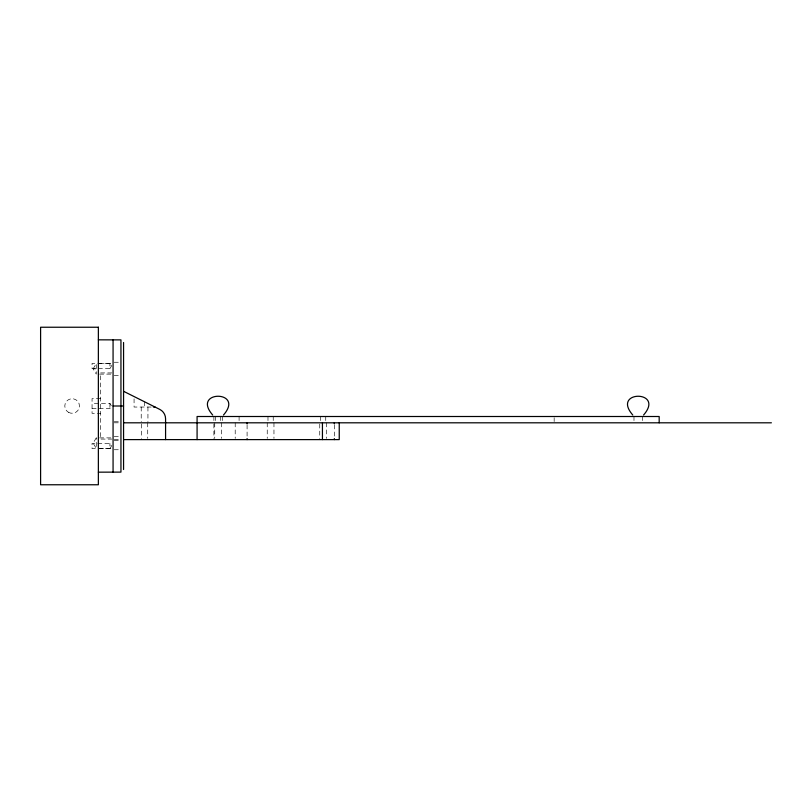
<?xml version="1.0" encoding="UTF-8"?>
<svg xmlns="http://www.w3.org/2000/svg" width="812" height="812" viewBox="0 0 812 812"><rect width="100%" height="100%" fill="white"/><g stroke="black" fill="none" stroke-linecap="round" stroke-linejoin="round"><path stroke-width="0.61" stroke-dasharray="4.06 3.04" d="M93.106 368.871L96.263 363.614L96.263 374.109L93.106 368.871L96.263 368.871M109.914 368.607L111.498 365.979L109.914 363.36L92.06 363.36L92.06 368.597L109.914 368.607L109.914 363.36M92.06 408.629L109.914 408.629L111.498 406L109.914 403.371L92.06 403.371M109.914 448.64L111.498 446.021L109.914 443.393L92.06 443.393L92.06 448.64L109.914 448.64L109.914 443.403M114.238 362.253L120.064 362.253M99.622 363.614L113.071 363.614M111.802 372.921L100.465 372.921L100.465 439.079L111.802 439.079M99.622 374.119L113.071 374.119M114.238 375.489L120.064 375.489M100.465 398.651L92.06 398.651L92.06 413.328L100.465 413.349M151.194 407.045L134.071 407.045L134.071 398.885M114.238 421.753L120.064 421.753M114.238 422.808L120.064 422.808M114.238 436.511L120.064 436.511M99.622 437.881L113.071 437.881M114.238 439.607L120.064 439.607M114.238 440.662L120.064 440.662M99.622 448.386L113.071 448.386M114.238 449.746L120.064 449.746M642.383 416.505L642.383 421.54M633.979 416.505L633.979 421.54M554.16 417.764L554.16 421.54M334.321 424.899L334.321 437.506M326.475 422.808L326.475 438.409M325.744 416.505L325.744 421.54M320.486 416.505L320.486 421.54M319.755 424.006L319.755 438.409M273.959 422.808L273.959 438.409M273.228 416.505L273.228 421.54M267.98 416.505L267.98 421.54M267.239 422.808L267.239 438.409M247.092 424.899L247.092 437.506M239.093 416.505L239.093 421.54M235.206 422.808L235.206 438.409M222.295 416.505L222.295 421.54M221.453 422.808L221.453 438.409M220.712 416.505L220.712 421.54M215.464 416.505L215.464 421.54M214.733 422.808L214.733 438.409M213.891 416.505L213.891 421.54M213.891 424.006L213.891 438.409M147.936 407.045L147.936 421.59M147.723 422.808L147.723 438.409M144.577 401.798L144.577 407.045M141.42 424.006L141.42 438.409M141.217 407.045L141.217 421.59M109.914 403.381L109.914 408.619M96.263 437.881L93.106 443.129L96.263 448.386L96.263 437.891M68.452 412.313A7.338 7.288 0 0 0 79.464 406A7.338 7.288 0 0 0 68.452 399.687A7.338 7.288 0 0 0 68.452 412.313"/><path stroke-width="1.22" d="M223.493 415.013C245.346 390.004 190.83 390.004 212.693 415.013M643.581 415.013C665.444 390.004 610.928 390.004 632.781 415.013M98.364 472.168L120.947 472.117L120.947 339.883L98.364 339.832M113.071 406L123.556 406M153.366 407.045L155.072 407.045M123.566 422.808L771.4 422.808M123.566 439.607L339.243 439.607L339.243 422.808M123.566 391.293L159.771 409.4A10.505 10.505 0 0 1 165.577 418.789L165.577 439.607M659.182 422.808L659.182 416.505L197.083 416.505L197.083 439.607M334.321 422.808L334.321 423.854M334.321 438.561L334.321 439.607M322.435 422.808L322.435 439.607M247.092 422.808L247.092 423.854M247.092 438.561L247.092 439.607M123.566 342.481L123.566 469.519M113.071 339.832L113.071 472.168M98.364 327.236L40.6 327.236L40.6 484.764L98.364 484.764L98.364 327.236"/></g></svg>
